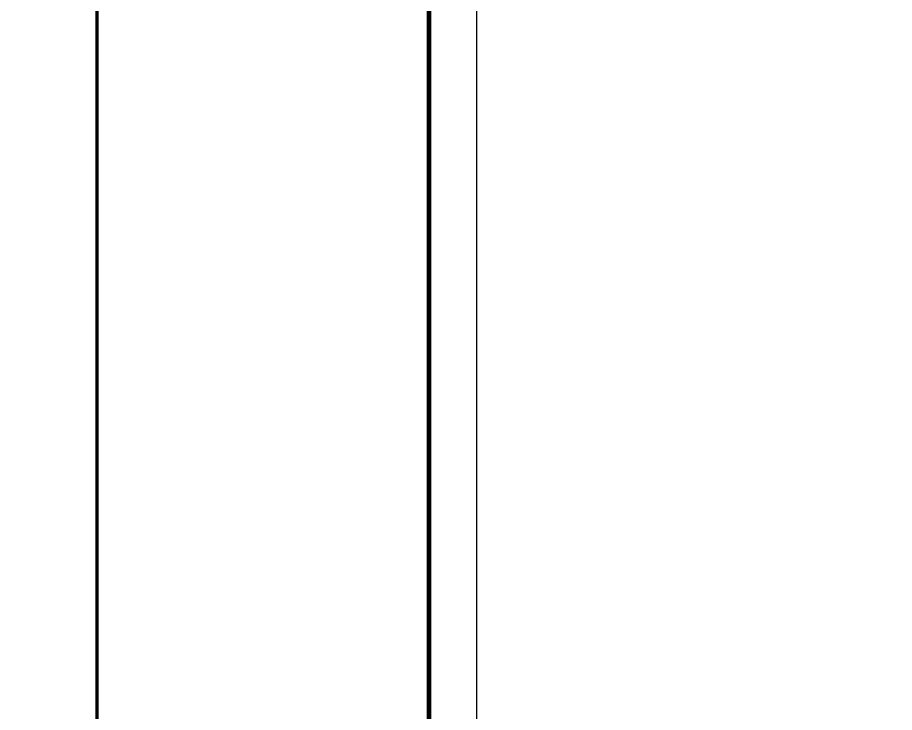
# Model space of a CAD drawing. Extents: x 3002737 to 4077523, y -995787 to -7267.
# Drawn here: x 3275356 to 3293850, y -802934 to -788281 of the extents above; entities that cross this region are included whole.
import ezdxf
from ezdxf.xclip import XClip

# ---------------------------------------------------------------- set-up
doc = ezdxf.new("R2010")
doc.units = 0
doc.header["$LTSCALE"] = 1000
doc.header["$MEASUREMENT"] = 0
doc.header["$XCLIPFRAME"] = 2
doc.linetypes.add('DOTE', pattern=[2.42, 2, -0.2, 0.02, -0.2])
doc.layers.get('0').update_dxf_attribs({"linetype": 'CONTINUOUS'})
doc.layers.add('!!电气', color=1, linetype='CONTINUOUS')
doc.layers.add('DOTE', color=19, linetype='DOTE', lineweight=9)
doc.layers.add('图框', color=147, linetype='CONTINUOUS', lineweight=20)
doc.layers.add('yichutu', color=7, linetype='CONTINUOUS', true_color=0xffffff, plot=False)

# ---------------------------------------------------------------- blocks, each defined once
blk = doc.blocks.new('A$C74D73064')
at = {"layer": 'DOTE', "color": 252}
for p, q in [((196116, 61719), (-86385, 61719)), ((196116, 54519), (-86385, 54519))]:
    blk.add_line(p, q, dxfattribs=at)
blk = doc.blocks.new('A$C7B1F0EBE')
at = {"color": 252}
ref = blk.add_blockref('A$C74D73064', (-53513, -33808), dxfattribs=at)
XClip(ref).set_block_clipping_path([(63315.4263309771, 50772.2529092039), (117315.4131985184, 70272.2529080271)])
blk = doc.blocks.new('A$C086A1D60')
at = {"layer": '图框', "const_width": 70}
blk.add_lwpolyline([(0, 0), (0, 57400)], dxfattribs=at)

msp = doc.modelspace()

# ---------------------------------------------------------------- linework, layer by layer
at = {"layer": 'yichutu', "color": 7, "true_color": 0xffffff}
msp.add_lwpolyline([(3200935, -817586.6), (3200935, -758186.6), (3285035, -758186.6), (3285035, -817586.6)], close=True, dxfattribs=at)
at = {"layer": '图框'}
msp.add_lwpolyline([(3200935, -758186.6), (3285035, -758186.6), (3285035, -817586.6), (3200935, -817586.6)], close=True, dxfattribs=at)
msp.add_lwpolyline([(3200935, -758186.6), (3285035, -758186.6), (3285035, -817586.6), (3200935, -817586.6)], close=True, dxfattribs=at)
at = {"layer": '图框', "const_width": 100}
msp.add_lwpolyline([(3284035, -816586.6), (3284035, -759186.6), (3203435, -759186.6), (3203435, -816586.6)], close=True, dxfattribs=at)

# ---------------------------------------------------------------- block references
at = {"layer": '!!电气'}
for name, p in [('A$C086A1D60', (3277035, -816586.6)), ('A$C7B1F0EBE', (3419851.8, -816586.6))]:
    msp.add_blockref(name, p, dxfattribs=at)

doc.saveas('drawing.dxf')
